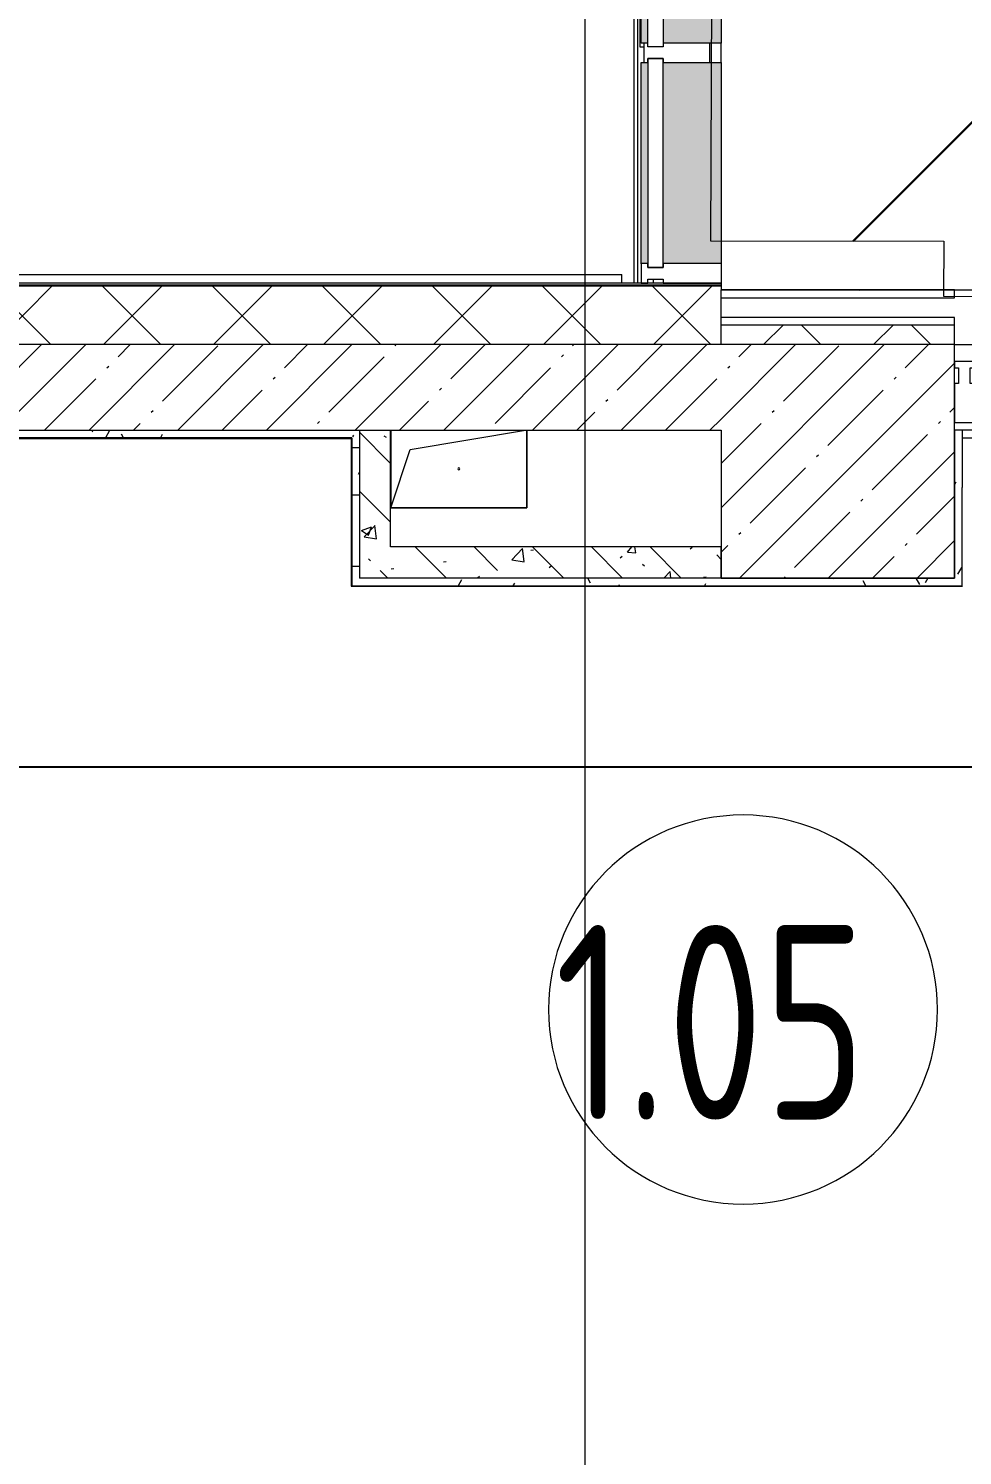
# Model space of a CAD drawing. Header units: millimetres. Extents: x -213911 to 415037, y -3642 to 107391.
# Drawn here: x 2344 to 4745, y 12208 to 15876 of the extents above; entities that cross this region are included whole.
import ezdxf

# ---------------------------------------------------------------- set-up
doc = ezdxf.new("R2010")
doc.units = ezdxf.units.MM
for name, color, linetype, lineweight in [('1)CF2', 3, 'Continuous', 30), ('5.5) Перег WD5', 3, 'Continuous', 40), ('A-AREA-BNDY', 7, 'Continuous', 5), ('A-AREA-IDEN', 7, 'Continuous', 9), ('A-DETL-GENF', 7, 'Continuous', 9), ('A-FLOR', 7, 'Continuous', 9), ('A-GENM', 7, 'Continuous', 9), ('A-GLAZ-CURT', 7, 'Continuous', 9), ('A-GLAZ-CURT-2', 7, 'Continuous', 20), ('A-GLAZ-CWMG', 7, 'Continuous', 9), ('A-GLAZ-CWMG-1', 7, 'Continuous', 20), ('A-WALL', 7, 'Continuous', 5), ('I-WALL', 7, 'Continuous', 5), ('S-COLS-1', 7, 'Continuous', 5), ('Оси', 7, 'Continuous', 9)]:
    doc.layers.add(name, color=color, linetype=linetype, lineweight=lineweight)
for name, color, linetype, lineweight, true_color in [('A-DOOR-1', 7, 'Continuous', 5, 0xc0c0c0), ('A-WALL-1', 9, 'Continuous', 5, 0x808080), ('A-WALL-FNSH-1', 9, 'Continuous', 5, 0x808080)]:
    doc.layers.add(name, color=color, linetype=linetype, lineweight=lineweight, true_color=true_color)
doc.styles.add('ISOCPEUR_1', font='isocpeur.ttf', dxfattribs={"height": 350})
doc.styles.add('СПДС', font='ГОСТ тип А.ttf', dxfattribs={"width": 0.9})
doc.dimstyles.new('ISO-2_0_0_9К_Средний_округл2', dxfattribs={"dimscale": 304.8, "dimtxt": 199.196235, "dimasz": 0.492126, "dimexe": 0.393701, "dimexo": 0, "dimgap": 0, "dimtad": 1, "dimdec": 0, "dimrnd": 10, "dimzin": 0, "dimdsep": 46, "dimtxsty": 'ISOCPEUR_1', "dimblk1": 'OBLIQUE', "dimblk2": 'OBLIQUE', "dimsah": 1, "dimcen": 0.09, "dimdle": 0.393701, "dimazin": 0, "dimtfac": 1, "dimtdec": 4, "dimtix": 1, "dimtmove": 0, "dimatfit": 3, "dimfxl": 1, "dimtvp": 1, "dimtolj": 1, "dimtzin": 0, "dimarcsym": 2})
pattern_1 = [(45, (64.7, -136.06), (-141.4214, 141.4214), []), (135, (64.7, -136.06), (-141.4214, -141.4214), [])]
pattern_2 = [(45, (64.7, -136.06), (-114.0493, 114.0493), []), (45, (178.75, -136.06), (-114.0493, 114.0493), [201.612, -40.322, 6.706, -33.617])]
pattern_3 = [(135, (64.7, -136.06), (-150.8683, -150.8683), [213.36, -35.56, 7.112, -35.56]), (135, (64.7, 14.71), (-150.8683, -150.8683), []), (50, (64.7, -136.06), (255.0577, -22.3145), [26.67, -293.37]), (355, (64.7, -136.06), (-49.3404, 267.479), [21.336, -234.696]), (100.451, (85.96, -137.92), (205.7195, 245.1636), [22.666, -249.326]), (46.184, (64.7, -64.94), (379.511, -58.86), [40.005, -440.055]), (96.636, (96.33, -69.85), (332.363, 346.399), [33.999, -373.989]), (351.184, (64.7, -64.94), (332.367, 346.395), [32.004, -352.044]), (21, (100.26, -82.72), (212.2602, -143.171), [26.67, -293.37]), (326, (100.26, -82.72), (86.5224, 257.8632), [21.336, -234.696]), (71.451, (117.95, -94.65), (298.784, 114.69), [22.666, -249.326]), (37.5, (64.7, -136.06), (4.32385, 118.3775), [6.706, -225.146, 6.706, -231.546, -235.585]), (37.5, (64.7, -136.06), (4.32385, 118.3775), [-470.103, 6.706, -228.879]), (7.5, (64.7, -136.06), (93.5476, 140.2533), [6.706, -129.134, 6.706, -219.812, -89.789]), (7.5, (64.7, -136.06), (93.5476, 140.2533), [-362.356, 6.706, -83.083]), (327.5, (-14.6, -136.06), (189.82734, -8.0202), [6.706, -82.194, 6.706, -270.662, -368.046]), (327.5, (-14.6, -136.06), (189.82734, -8.0202), [-366.268, 6.706, -361.34]), (317.5, (-50.16, -136.06), (207.3811, 35.5976), [6.706, -108.864, 6.706, -177.495, -261.366]), (317.5, (-50.16, -136.06), (207.3811, 35.5976), [-299.771, 6.706, -254.66])]
pattern_4 = [(0, (64.7, -136.06), (243.84, 60.96), [20.117, -162.763, 20.117, -162.763, -975.36]), (0, (64.7, -136.06), (243.84, 60.96), [-365.76, 20.117, -345.643, 20.117, -162.763, -426.72]), (0, (64.7, -136.06), (243.84, 60.96), [-914.4, 20.117, -101.803, 20.117, -284.683]), (120, (156.14, -105.58), (-174.7129, 180.69163), [20.117, -162.763, 20.117, -162.763, -975.36]), (120, (156.14, -105.58), (-174.7129, 180.69163), [-365.76, 20.117, -345.643, 20.117, -162.763, -426.72]), (120, (156.14, -105.58), (-174.7129, 180.69163), [-914.4, 20.117, -101.803, 20.117, -284.683]), (240, (186.62, 16.34), (-69.1271, -241.65163), [20.117, -162.763, 20.117, -162.763, -975.36]), (240, (186.62, 16.34), (-69.1271, -241.65163), [-365.76, 20.117, -345.643, 20.117, -162.763, -426.72]), (240, (186.62, 16.34), (-69.1271, -241.65163), [-914.4, 20.117, -101.803, 20.117, -284.683])]

# ---------------------------------------------------------------- blocks, each defined once
blk = doc.blocks.new('Системная панель - Стекло - 40мм-23998915-Объем проектирования 1 этажа')
at = {"layer": 'A-GLAZ-CURT-2'}
for p, q in [((268.5, 40), (-268.5, 40)), ((-268.5, 40), (-268.5, 0)), ((268.5, 0), (268.5, 40)), ((-268.5, 0), (268.5, 0))]:
    blk.add_line(p, q, dxfattribs=at)
blk = doc.blocks.new('Прямоугольный импост - Импост структурный с накладкой - 190мм-23188488-Объем проектирования 1 этажа')
at = {"layer": 'A-GLAZ-CWMG-1'}
for p, q in [((-50, 0), (-50, 17)), ((-50, 17), (0, 17)), ((-40, 0), (-50, 0)), ((-40, -40), (-40, 0)), ((0, 0), (-10, 0)), ((-10, 0), (-10, -40)), ((0, 17), (0, 0)), ((-50, -190), (-50, -40)), ((-50, -40), (-40, -40)), ((-10, -40), (0, -40)), ((0, -40), (0, -190)), ((0, -190), (-50, -190))]:
    blk.add_line(p, q, dxfattribs=at)
blk = doc.blocks.new('Прямоугольный импост - Импост структурный с накладкой - 190мм-23190188-Объем проектирования 1 этажа')
at = {"layer": 'A-GLAZ-CWMG'}
for points in [[(3861.1, 15408.1), (3871.1, 15408.1), (3871.1, 15925.1), (3854.1, 15925.1), (3854.1, 15408.1)], [(4031.1, 15408.1), (4061.1, 15408.1), (4060, 15925.1), (3911.1, 15925.1), (3911.1, 15408.1), (4006.1, 15408.1)]]:
    blk.add_hatch(color=256, dxfattribs=at).paths.add_polyline_path(points)
for p, q in [((3854.1, 15925.1), (3861.1, 15925.1)), ((3854.1, 15408.1), (3854.1, 15925.1)), ((4031.1, 15925.1), (4061.1, 15925.1)), ((4061.1, 15408.1), (4061.1, 15925.1))]:
    blk.add_line(p, q, dxfattribs=at)
blk = doc.blocks.new('Прямоугольный импост - Импост структурный с накладкой - 190мм-23190275-Объем проектирования 1 этажа')
at = {"layer": 'A-GLAZ-CWMG'}
for points in [[(3854.1, 15975.1), (3871.1, 15975.1), (3871.1, 16750.1), (3854.1, 16750.1), (3854.1, 15982.1)], [(3911.1, 16073.1), (3910, 16750.1), (3871.1, 16750.1), (3871.1, 16073.1), (3910, 16073.1)], [(4061.1, 15975.1), (4060, 16750.1), (3911.1, 16750.1), (3911.1, 15975.1), (4060, 15975.1)]]:
    blk.add_hatch(color=256, dxfattribs=at).paths.add_polyline_path(points)
for p, q in [((3854.1, 15975.1), (3854.1, 16750.1)), ((3871.1, 16073.1), (3871.1, 16750.1)), ((3911.1, 16073.1), (3911.1, 16750.1)), ((4061.1, 15975.1), (4061.1, 16750.1)), ((3861.1, 15975.1), (3854.1, 15975.1)), ((4061.1, 15975.1), (4031.1, 15975.1))]:
    blk.add_line(p, q, dxfattribs=at)
blk = doc.blocks.new('GM_Отверстие прямоугольное _в плите_ - Отверстие-21956320-Объем проектирования 1 этажа')
at = {"layer": 'A-GENM'}
for p, q in [((-175, -100), (-175, 99.5)), ((-175, 99.5), (-175, -100)), ((-125, 50), (170.8, 99.3)), ((175, 99.3), (175, -100)), ((175, -100), (175, 99.3)), ((-175, -100), (-125, 50)), ((175, -100), (-175, -100)), ((-175, -100), (175, -100))]:
    blk.add_line(p, q, dxfattribs=at)
for start, end in [(360, 180), (180, 360)]:
    blk.add_arc((0, 0), 2.5, start, end, dxfattribs=at)
blk = doc.blocks.new('Прямоугольный импост - Импост структурный с накладкой - 170мм-23186685-Объем проектирования 1 этажа')
at = {"layer": 'A-GLAZ-CWMG'}
for p, q in [((3836.1, 15358.1), (3836.1, 16073.1)), ((3846.1, 15358.1), (3846.1, 16073.1)), ((3846.1, 15358.1), (3836.1, 15358.1)), ((3854.1, 15358.1), (3846.1, 15358.1)), ((3886.1, 15358.1), (3871.1, 15358.1)), ((3886.1, 15358.1), (3886.1, 15368.1)), ((3911.1, 15358.1), (3886.1, 15358.1))]:
    blk.add_line(p, q, dxfattribs=at)
blk = doc.blocks.new('Прямоугольный импост - Импост структурный с накладкой - 170мм-22968247-Объем проектирования 1 этажа')
at = {"layer": 'A-GLAZ-CWMG-1'}
for p, q in [((-25, 0), (-25, 10)), ((-25, 10), (25, 10)), ((25, 0), (15, 0)), ((15, 0), (15, -40)), ((25, 10), (25, 0)), ((-25, -160), (-25, -40)), ((15, -40), (25, -40)), ((25, -40), (25, -160)), ((25, -160), (-25, -160))]:
    blk.add_line(p, q, dxfattribs=at)
blk = doc.blocks.new('Прямоугольный импост - Импост структурный с накладкой - 170мм-23186686-Объем проектирования 1 этажа')
at = {"layer": 'A-GLAZ-CWMG'}
blk.add_line((3886.1, 15358.1), (3871.1, 15358.1), dxfattribs=at)
blk = doc.blocks.new('Прямоугольный импост - Импост структурный с накладкой - 160мм-23997280-Объем проектирования 1 этажа')
at = {"layer": 'A-GLAZ-CWMG-1'}
for p, q in [((0, 140), (-50, 140)), ((-50, 140), (-50, 40)), ((0, 40), (0, 140)), ((-50, 40), (-40, 40)), ((-40, 40), (-40, 0)), ((-10, 0), (-10, 40)), ((-10, 40), (0, 40)), ((-40, 0), (-50, 0)), ((-50, 0), (-50, -17)), ((0, 0), (-10, 0)), ((0, -17), (0, 0)), ((-50, -17), (0, -17))]:
    blk.add_line(p, q, dxfattribs=at)
blk = doc.blocks.new('Дверь_Витражная_СКБ_2Ст - ВН-1_ ДВН_ДАО_Главный вход_1800 в свету 4-31912968-Объем проектирования 1 этажа')
at = {"layer": 'A-DETL-GENF'}
for p, q in [((-885, -20), (-885, -17)), ((-885, -17), (-885, -20)), ((-777, -20), (-885, -20)), ((-885, -20), (-777, -20)), ((-768, -20), (-813, -20)), ((-813, -1020), (-813, -20)), ((-768, -20), (-813, -20)), ((-813, -20), (-813, -1020)), ((-777, -17), (-777, -20)), ((-777, -20), (-777, -17)), ((-768, -1020), (-768, -20)), ((-768, -1020), (-768, -20)), ((732, -20), (777, -20)), ((732, -574), (732, -20)), ((732, -20), (732, -574)), ((777, -20), (732, -20)), ((777, -17), (777, -20)), ((777, -17), (777, -20)), ((777, -574), (777, -20)), ((777, -574), (777, -20)), ((777, -20), (885, -20)), ((777, -20), (885, -20)), ((885, -20), (885, -10)), ((885, -20), (885, -10)), ((-813, -100), (-768, -100)), ((-803, -940), (-803, -100)), ((-759, -940), (-759, -100)), ((723, -494), (723, -100)), ((777, -100), (732, -100)), ((767, -494), (767, -100)), ((777, -494), (732, -494)), ((777, -574), (732, -574)), ((732, -574), (777, -574)), ((-813, -940), (-768, -940)), ((-813, -1020), (-768, -1020)), ((-813, -1020), (-768, -1020))]:
    blk.add_line(p, q, dxfattribs=at)
at = {"layer": 'A-DOOR-1'}
for p, q in [((-885, 40), (-777, 40)), ((-885, 0), (-885, 40)), ((-777, 40), (-777, 0)), ((777, 40), (885, 40)), ((777, 0), (777, 40)), ((885, 40), (885, 0)), ((-777, 0), (-885, 0)), ((-777, -1020), (-777, -20)), ((885, 0), (777, 0)), ((777, -574), (777, -20))]:
    blk.add_line(p, q, dxfattribs=at)
for centre, radius, start, end in [((-777, -20), 1000, 270, 0), ((777, -20), 554, 180, 270)]:
    blk.add_arc(centre, radius, start, end, dxfattribs=at)
blk = doc.blocks.new('Марка_Помещения - Номер-25198446-Объем проектирования 1 этажа')
at = {"layer": 'A-AREA-IDEN'}
for start, end in [(360, 180), (180, 360)]:
    blk.add_arc((0, 0), 2.5, start, end, dxfattribs=at)
blk = doc.blocks.new('_Oblique')
at = {"color": 0, "linetype": 'ByBlock', "lineweight": -2}
blk.add_line((-0.5, -0.5), (0.5, 0.5), dxfattribs=at)
blk = doc.blocks.new('*D2013')
at = {"layer": '5.5) Перег WD5', "color": 0, "lineweight": -2, "transparency": 16777216}
for p, q in [((529.7, 14268.9), (529.7, 13858.4)), ((154.7, 13956.5), (154.7, 14098.4)), ((34.7, 13978.4), (529.7, 13978.4)), ((529.7, 13978.4), (53078.3, 13978.4))]:
    blk.add_line(p, q, dxfattribs=at)
at = {"layer": 'Defpoints', "color": 0, "transparency": 16777216}
for p in [(529.7, 14268.9), (529.7, 13978.4), (154.7, 13956.5)]:
    blk.add_point(p, dxfattribs=at)
at = {"layer": '5.5) Перег WD5', "color": 0, "lineweight": -2, "transparency": 16777216, "xscale": 304.8, "yscale": 304.8, "zscale": 304.8, "rotation": 180}
blk.add_blockref('_Oblique', (154.7, 13978.4), dxfattribs=at)
at = {"layer": '5.5) Перег WD5', "color": 0, "lineweight": -2, "transparency": 16777216, "xscale": 304.8, "yscale": 304.8, "zscale": 304.8}
blk.add_blockref('_Oblique', (529.7, 13978.4), dxfattribs=at)
at = {"layer": '5.5) Перег WD5', "color": 0, "lineweight": 25, "transparency": 16777216, "insert": (52518.3, 14445.1), "char_height": 350, "width": 455.087, "attachment_point": 1, "line_spacing_factor": 1.149209, "style": 'ISOCPEUR_1'}
blk.add_mtext('\\A1;380', dxfattribs=at)

msp = doc.modelspace()

# ---------------------------------------------------------------- hatches: boundary and pattern name
at = {"layer": '1)CF2'}
h = msp.add_hatch(dxfattribs=at)
h.set_pattern_fill('ANSI31', color=256, scale=220)
h.paths.add_polyline_path([(6617.7, 19896.9), (6617.7, 20445.9), (6617.7, 20490.9), (6617.7, 20588.9), (6584.7, 20588.9), (5659.7, 20588.9), (5609.7, 20588.9), (4174.7, 20588.9), (4125.8, 20588.9), (4125.8, 19814.1), (4125.8, 19014.1), (4125.8, 18839.1), (4125.8, 18789.1), (4125.8, 18460), (4725.3, 18458.6), (4725, 18334.1), (4745.7, 18334.1), (4745.7, 18313.9), (6614, 18313.9), (6615.3, 18878.9), (6615.4, 18923.9)])
h.paths.add_polyline_path([(6614, 18313.9), (4745.7, 18313.9), (4745.7, 17713.9), (6612.6, 17713.9)])
h.paths.add_polyline_path([(6611.9, 17445.9), (6612.1, 17490.9), (6612.6, 17713.9), (4745.7, 17713.9), (4745.7, 17692.9), (4125.8, 17692.9), (4125.8, 17639.1), (4125.8, 17589.1), (4125.8, 17414.1), (4125.8, 16614.1), (4125.8, 15839.1), (4124.7, 15789.1), (4125.8, 15789.1), (4125.8, 15330.8), (4697, 15329.5), (4696.7, 15204.9), (4724.7, 15204.9), (6206.7, 15204.2), (6207, 15325.9), (6607, 15325), (6607.3, 15477.5), (6608.3, 15878.9), (6134.7, 15878.9), (6134.7, 15923.9), (6608.4, 15923.9)])
h.paths.add_polyline_path([(4725.3, 18458.6), (4125.8, 18460), (4125.8, 18334.3), (4193.5, 18334.1), (4725, 18334.1)], flags=17)
at = {"layer": 'A-WALL'}
h = msp.add_hatch(dxfattribs=at)
h.set_pattern_fill('FP_24', color=256, style=0, pattern_type=2)
h.set_pattern_definition(pattern_1)
h.paths.add_polyline_path([(3974.7, 15063.9), (4124.7, 15063.9), (4124.7, 15213.9), (-45.3, 15213.9), (-45.3, 15063.9), (3950.8, 15063.9)])
at = {"layer": 'I-WALL'}
h = msp.add_hatch(dxfattribs=at)
h.set_pattern_fill('FP_191', color=256, style=0, pattern_type=2)
h.set_pattern_definition(pattern_4)
h.paths.add_polyline_path([(4383.8, 15183.9), (4724.7, 15183.9), (4724.7, 15203.9), (4124.7, 15203.9), (4124.7, 15183.9), (4141.4, 15183.9)])
h = msp.add_hatch(dxfattribs=at)
h.set_pattern_fill('FP_24', color=256, style=0, pattern_type=2)
h.set_pattern_definition(pattern_1)
h.paths.add_polyline_path([(4724.7, 15063.9), (4724.7, 15113.9), (4124.7, 15113.9), (4124.7, 15063.9), (4383.8, 15063.9)])
h = msp.add_hatch(dxfattribs=at)
h.set_pattern_fill('FP_1', color=256, style=0, pattern_type=2)
h.set_pattern_definition(pattern_2)
h.paths.add_polyline_path([(4124.7, 14843.9), (4124.7, 15063.9), (454.7, 15063.9), (454.7, 14843.9), (4124, 14843.9)])
h = msp.add_hatch(dxfattribs=at)
h.set_pattern_fill('FP_191', color=256, style=0, pattern_type=2)
h.set_pattern_definition(pattern_4)
h.paths.add_polyline_path([(3194.7, 14843.9), (524.7, 14843.9), (524.7, 14823.9), (3174.7, 14824.9)])
h.paths.add_polyline_path([(3174.7, 14823.9), (3194.7, 14823.9), (3194.7, 14843.9)])
h = msp.add_hatch(dxfattribs=at)
h.set_pattern_fill('FP_191', color=256, style=0, pattern_type=2)
h.set_pattern_definition(pattern_4)
h.paths.add_polyline_path([(3174.7, 14443.9), (3194.7, 14445.2), (3194.7, 14823.9), (3174.7, 14823.9), (3174.7, 14463.9)])
h = msp.add_hatch(dxfattribs=at)
h.set_pattern_fill('FP_41', color=256, style=0, pattern_type=2)
h.set_pattern_definition(pattern_3)
h.paths.add_polyline_path([(3194.7, 14463.9), (3274.7, 14463.9), (3274.7, 14843.9), (3194.7, 14843.9), (3194.7, 14696.4)])
h = msp.add_hatch(dxfattribs=at)
h.set_pattern_fill('FP_191', color=256, style=0, pattern_type=2)
h.set_pattern_definition(pattern_4)
h.paths.add_polyline_path([(4744.7, 14463.9), (4744.7, 14822.9), (4724.7, 14823.9), (4724.7, 14463.9)])
h = msp.add_hatch(dxfattribs=at)
h.set_pattern_fill('FP_41', color=256, style=0, pattern_type=2)
h.set_pattern_definition(pattern_3)
h.paths.add_polyline_path([(3949.9, 14463.9), (4124.7, 14463.9), (4124.7, 14543.9), (3274.7, 14543.9), (3274.7, 14463.9), (3868, 14463.9)])
h = msp.add_hatch(dxfattribs=at)
h.set_pattern_fill('FP_191', color=256, style=0, pattern_type=2)
h.set_pattern_definition(pattern_4)
h.paths.add_polyline_path([(4381.3, 14443.9), (4744.7, 14443.9), (4744.7, 14463.9), (3194.7, 14463.9), (3194.7, 14443.9), (4370.1, 14443.9)])
at = {"layer": 'S-COLS-1'}
h = msp.add_hatch(dxfattribs=at)
h.set_pattern_fill('FP_1', color=256, style=0, pattern_type=2)
h.set_pattern_definition(pattern_2)
h.paths.add_polyline_path([(4124.7, 14463.9), (4724.7, 14463.9), (4724.7, 15063.9), (4124.7, 15063.9), (4124.7, 14696.4)])

# ---------------------------------------------------------------- linework, layer by layer
at = {"layer": 'A-AREA-BNDY', "flags": 128}
msp.add_lwpolyline([(4697, 15329.5), (4696.6, 15188.5), (6196.6, 15185), (6206.6, 15184.9), (6207, 15324.9), (6212, 15324.9), (6212, 15325.9), (6607, 15325), (6619.6, 20726), (4119.9, 20731.9), (4110.5, 18460.1), (4725.3, 18458.6), (4723.8, 17817.4), (4107.8, 17818.9), (4097.4, 15330.9)], close=True, dxfattribs=at)
at = {"layer": 'A-FLOR'}
for p, q in [((4124.7, 15789.1), (4124.7, 15839.1)), ((4124.7, 15221.9), (4124.7, 15204.9)), ((6617.7, 15203.9), (4124.7, 15203.9)), ((4124.7, 15133.9), (4124.7, 15183.9)), ((529.7, 14823.9), (3173.7, 14823.9)), ((3174.7, 14823.9), (3174.7, 14443.9)), ((4744.7, 14823.9), (6203.7, 14823.9)), ((4744.7, 14443.9), (4744.7, 14696.4)), ((3174.7, 14443.9), (4744.7, 14443.9))]:
    msp.add_line(p, q, dxfattribs=at)
at = {"layer": 'A-WALL'}
for p, q in [((-225.3, 15243.9), (3869.7, 15243.9)), ((3869.7, 15221.6), (3869.7, 15243.9)), ((4124.7, 15216.9), (-198.3, 15216.9)), ((4124.7, 15213.9), (-195.3, 15213.9)), ((4724.7, 15113.9), (4124.7, 15113.9)), ((4724.7, 15063.9), (454.7, 15063.9)), ((3174.7, 14823.9), (524.7, 14823.9)), ((4744.7, 14843.9), (4744.7, 14696.4))]:
    msp.add_line(p, q, dxfattribs=at)
at = {"layer": 'A-WALL-1'}
for p, q in [((4124.7, 15063.9), (4124.7, 15204.9)), ((4724.7, 15183.9), (4724.7, 15203.9)), ((4124.7, 15183.9), (4724.7, 15183.9)), ((4724.7, 15063.9), (4724.7, 15113.9)), ((454.7, 14843.9), (4124.7, 14843.9)), ((3194.7, 14843.9), (3194.7, 14463.9)), ((3274.7, 14543.9), (3274.7, 14843.9)), ((4724.7, 14843.9), (4724.7, 14463.9)), ((4744.7, 14843.9), (4724.7, 14843.9)), ((4124.7, 14543.9), (3274.7, 14543.9)), ((4124.7, 14463.9), (4124.7, 14543.9)), ((4724.7, 14463.9), (3194.7, 14463.9))]:
    msp.add_line(p, q, dxfattribs=at)
at = {"layer": 'A-WALL-FNSH-1'}
for p, q in [((4124.7, 15221.9), (-203.3, 15221.9)), ((4724.7, 15204.9), (4124.7, 15204.9)), ((4724.7, 15203.9), (4724.7, 15204.9)), ((4724.7, 15133.9), (4124.7, 15133.9)), ((4724.7, 15113.9), (4724.7, 15133.9)), ((525.7, 14822.9), (3173.7, 14822.9)), ((3173.7, 14822.9), (3173.7, 14442.9)), ((3173.7, 14442.9), (4745.7, 14442.9))]:
    msp.add_line(p, q, dxfattribs=at)
at = {"layer": 'I-WALL'}
for p, q in [((4724.7, 15063.9), (6224.7, 15063.9)), ((6203.7, 14843.9), (4744.7, 14843.9))]:
    msp.add_line(p, q, dxfattribs=at)
at = {"layer": 'S-COLS-1'}
for p, q in [((4724.7, 15063.9), (4124.7, 15063.9)), ((4724.7, 14463.9), (4724.7, 15063.9)), ((4124.7, 14843.9), (4124.7, 14463.9)), ((4124.7, 14463.9), (4724.7, 14463.9))]:
    msp.add_line(p, q, dxfattribs=at)
at = {"layer": 'Оси'}
msp.add_lwpolyline([(3774.7, -2042.3), (3774.7, 2957.7), (3774.7, 22262), (3774.7, 27262)], dxfattribs=at)

# ---------------------------------------------------------------- block references
at = {"layer": 'A-AREA-IDEN', "xscale": 199.9999999999999, "yscale": 199.9999999999999, "zscale": 199.9999999999999}
msp.add_blockref('Марка_Помещения - Номер-25198446-Объем проектирования 1 этажа', (4180.9, 13354.8), dxfattribs=at)
at = {"layer": 'A-DOOR-1', "rotation": 269.9999999999999}
msp.add_blockref('Дверь_Витражная_СКБ_2Ст - ВН-1_ ДВН_ДАО_Главный вход_1800 в свету 4-31912968-Объем проектирования 1 этажа', (3935.8, 16714.1), dxfattribs=at)
at = {"layer": 'A-GENM'}
msp.add_blockref('GM_Отверстие прямоугольное _в плите_ - Отверстие-21956320-Объем проектирования 1 этажа', (3450.4, 14744.6), dxfattribs=at)
at = {"layer": 'A-GLAZ-CURT', "rotation": 269.9999999999999}
msp.add_blockref('Системная панель - Стекло - 40мм-23998915-Объем проектирования 1 этажа', (3935.8, 15530.6), dxfattribs=at)
at = {"layer": 'A-GLAZ-CWMG'}
for name in ['Прямоугольный импост - Импост структурный с накладкой - 170мм-23186685-Объем проектирования 1 этажа', 'Прямоугольный импост - Импост структурный с накладкой - 170мм-23186686-Объем проектирования 1 этажа', 'Прямоугольный импост - Импост структурный с накладкой - 190мм-23190275-Объем проектирования 1 этажа', 'Прямоугольный импост - Импост структурный с накладкой - 190мм-23190188-Объем проектирования 1 этажа']:
    msp.add_blockref(name, (64.7, -136.1), dxfattribs=at)
at = {"layer": 'A-GLAZ-CWMG', "extrusion": (0, 0, -1), "rotation": 270.0000000000001}
for name, p in [('Прямоугольный импост - Импост структурный с накладкой - 170мм-22968247-Объем проектирования 1 этажа', (-3935.8, 15814.1)), ('Прямоугольный импост - Импост структурный с накладкой - 190мм-23188488-Объем проектирования 1 этажа', (-3935.8, 15222.1))]:
    msp.add_blockref(name, p, dxfattribs=at)
at = {"layer": 'A-GLAZ-CWMG', "rotation": 180}
msp.add_blockref('Прямоугольный импост - Импост структурный с накладкой - 160мм-23997280-Объем проектирования 1 этажа', (4724.7, 15003.9), dxfattribs=at)

# ---------------------------------------------------------------- texts
at = {"layer": 'A-AREA-IDEN', "insert": (3697.1, 13572), "char_height": 500, "width": 1212.151, "attachment_point": 1, "style": 'СПДС'}
msp.add_mtext('1.05', dxfattribs=at)

# ---------------------------------------------------------------- dimensions: what is measured, and where the dimension line sits
at = {"layer": '5.5) Перег WD5', "color": 18, "lineweight": 25, "true_color": 0x000000}
dim = msp.add_linear_dim(base=(529.7, 13978.4), p1=(154.7, 13956.5), p2=(529.7, 14268.9), dimstyle='ISO-2_0_0_9К_Средний_округл2', override={"dimasz": 1, "dimpost": '<>', "dimtxsty": 'ISOCPEUR_1', "dimfxl": 488.106003}, dxfattribs=at)
dim.commit()
dim.dimension.update_dxf_attribs({"geometry": '*D2013', "text_midpoint": (52745.8, 13978.4), "dimtype": 160})

doc.saveas('drawing.dxf')
